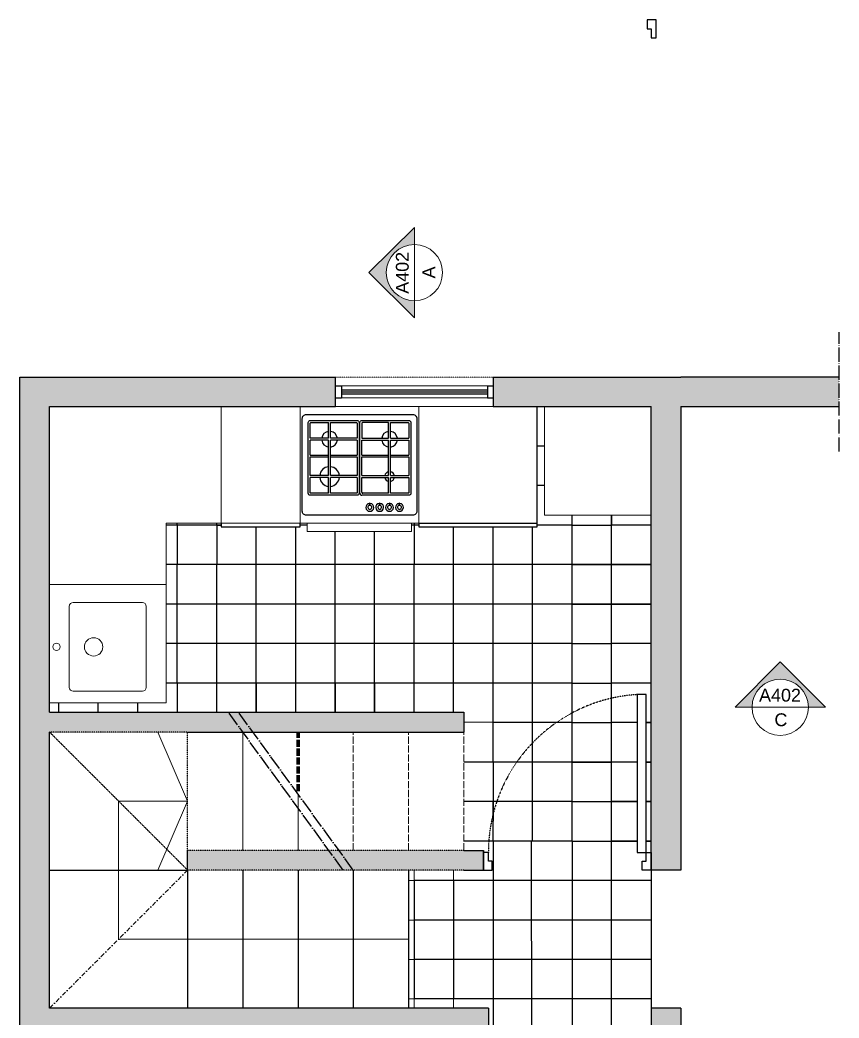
# Model space of a CAD drawing. Header units: millimetres. Extents: x 1189 to 4193, y -188 to 4789.
# Drawn here: x 2938 to 3353, y 1505 to 2010 of the extents above; entities that cross this region are included whole.
import ezdxf

# ---------------------------------------------------------------- set-up
doc = ezdxf.new("R2010")
doc.units = ezdxf.units.MM
doc.header["$LTSCALE"] = 0.3
for name, pattern in [('ACAD_ISO02W100', [15, 12, -3]), ('ACAD_ISO04W100', [30, 24, -3, 0, -3]), ('DASHDOT', [1, 0.5, -0.25, 0, -0.25]), ('HIDDEN', [0.375, 0.25, -0.125])]:
    doc.linetypes.add(name, pattern=pattern)
for name, color, linetype, lineweight in [('A-ANNO-DIMS_Num_Penna__3', 3, 'Continuous', 18), ('A-ANNO-TEXT_Num_Penna__3', 3, 'Continuous', 18), ('A-DOOR-FULL', 4, 'Continuous', 25), ('A-FLOR-OVHD', 3, 'HIDDEN', 18), ('A-FLOR-STRS', 4, 'Continuous', 25), ('A-FURN', 7, 'Continuous', 18), ('A-GLAZ-FULL', 4, 'Continuous', 25), ('A-WALL-FULL-EXTR', 7, 'Continuous', 35), ('ACCESSORI - furniture', 6, 'Continuous', 9), ('VITI', 1, 'Continuous', 18)]:
    doc.layers.add(name, color=color, linetype=linetype, lineweight=lineweight)
doc.layers.add('Layer1', color=1, linetype='Continuous')
doc.layers.add('mura', color=5, linetype='Continuous')
doc.styles.add('GENERATED_STYLE_1', font='arial.ttf')

msp = doc.modelspace()

# ---------------------------------------------------------------- hatches: boundary and pattern name
at = {"true_color": 0x939598}
h = msp.add_hatch(color=252, dxfattribs=at)
h.dxf.hatch_style = 1
h.paths.add_polyline_path([(2952.92, 1814.45), (3097.76, 1814.45), (3097.76, 1829.44), (2937.94, 1829.44), (2937.94, 1230.11), (3097.76, 1230.11), (3097.76, 1245.09), (2952.92, 1245.09)])
h = msp.add_hatch(color=252, dxfattribs=at)
h.dxf.hatch_style = 1
h.paths.add_polyline_path([(3352.76, 1829.44), (3272.57, 1829.44), (3257.58, 1829.44), (3177.67, 1829.44), (3177.67, 1814.45), (3257.58, 1814.45), (3257.58, 1759.45), (3257.58, 1754.45), (3257.58, 1734.45), (3257.58, 1714.45), (3257.58, 1694.45), (3257.58, 1674.45), (3257.58, 1654.45), (3257.58, 1634.45), (3257.58, 1614.45), (3257.58, 1594.45), (3257.58, 1579.72), (3272.57, 1579.72), (3272.57, 1814.45), (3352.76, 1814.45)])
h = msp.add_hatch(color=252, dxfattribs=at)
h.dxf.hatch_style = 1
h.paths.add_polyline_path([(3022.85, 1659.64), (2952.92, 1659.64), (2952.92, 1649.64), (3022.85, 1649.64)], flags=17)
h = msp.add_hatch(color=252, dxfattribs=at)
h.dxf.hatch_style = 1
h.paths.add_polyline_path([(3162.69, 1659.64), (3022.85, 1659.64), (3022.85, 1649.64), (3162.69, 1649.64)])
h = msp.add_hatch(color=252, dxfattribs=at)
h.dxf.hatch_style = 1
h.paths.add_polyline_path([(3050.81, 1589.71), (3022.85, 1589.71), (3022.85, 1579.72), (3050.81, 1579.72)])
h = msp.add_hatch(color=252, dxfattribs=at)
h.dxf.hatch_style = 1
h.paths.add_polyline_path([(3078.78, 1589.71), (3050.81, 1589.71), (3050.81, 1579.72), (3078.78, 1579.72)])
h = msp.add_hatch(color=252, dxfattribs=at)
h.dxf.hatch_style = 1
h.paths.add_polyline_path([(3106.75, 1589.71), (3078.78, 1589.71), (3078.78, 1579.72), (3106.75, 1579.72)])
h = msp.add_hatch(color=252, dxfattribs=at)
h.dxf.hatch_style = 1
h.paths.add_polyline_path([(3134.72, 1589.71), (3106.75, 1589.71), (3106.75, 1579.72), (3134.72, 1579.72)])
h = msp.add_hatch(color=252, dxfattribs=at)
h.dxf.hatch_style = 1
h.paths.add_polyline_path([(3134.72, 1589.71), (3134.72, 1579.72), (3162.69, 1579.72), (3172.68, 1579.72), (3172.68, 1588.71), (3172.68, 1589.71), (3162.69, 1589.71)])
h = msp.add_hatch(color=252, dxfattribs=at)
h.dxf.hatch_style = 1
h.paths.add_polyline_path([(3175.17, 1509.8), (2952.92, 1509.8), (2952.92, 1499.8), (3175.17, 1499.8), (3175.17, 1501.34)])
h = msp.add_hatch(color=252, dxfattribs=at)
h.dxf.hatch_style = 1
h.paths.add_polyline_path([(3352.69, 1245.09), (3272.56, 1245.09), (3272.56, 1509.8), (3257.58, 1509.8), (3257.58, 1364.96), (3257.58, 1354.45), (3257.58, 1245.09), (3177.67, 1245.09), (3177.67, 1230.11), (3257.58, 1230.11), (3272.57, 1230.11), (3352.69, 1230.11)])
at = {"layer": 'A-ANNO-DIMS_Num_Penna__3', "linetype": 'Continuous', "lineweight": 18}
for points in [[(3137.72, 1859.44), (3137.72, 1868.08, -1), (3137.72, 1896.58), (3137.72, 1905.22), (3114.69, 1882.33)], [(3300.07, 1662.17), (3308.71, 1662.17, -1), (3337.21, 1662.17), (3345.85, 1662.17), (3322.96, 1685.2)]]:
    msp.add_hatch(color=3, dxfattribs=at).paths.add_polyline_path(points)

# ---------------------------------------------------------------- linework, layer by layer
at = {"linetype": 'Continuous'}
for p, q in [((3199.92, 1755.45), (3199.92, 1814.45)), ((3139.92, 1755.45), (3199.92, 1755.45))]:
    msp.add_line(p, q, dxfattribs=at)
for p, q in [((3108.72, 1797.46), (3108.72, 1789.96)), ((3111.12, 1789.96), (3111.12, 1797.46)), ((3084.92, 1789.96), (3094.22, 1789.96)), ((3095.22, 1789.96), (3108.72, 1789.96)), ((3084.92, 1788.96), (3094.22, 1788.96)), ((3095.22, 1788.96), (3108.72, 1788.96)), ((3108.72, 1788.96), (3108.72, 1779.57)), ((3111.12, 1779.57), (3111.12, 1788.96)), ((3111.12, 1771.07), (3111.12, 1778.57)), ((3124.62, 1770.57), (3111.62, 1770.57)), ((3114.87, 1765.43), (3114.87, 1764.4)), ((3115.37, 1764.4), (3115.37, 1765.43)), ((3119.87, 1765.43), (3119.87, 1764.4)), ((3120.37, 1764.4), (3120.37, 1765.43)), ((3124.87, 1765.43), (3124.87, 1764.4)), ((3125.37, 1764.4), (3125.37, 1765.43)), ((3129.87, 1765.43), (3129.87, 1764.4)), ((3130.37, 1764.4), (3130.37, 1765.43)), ((3039.92, 1755.45), (3039.92, 1753.65)), ((3079.92, 1753.65), (3079.92, 1755.45)), ((3139.92, 1755.45), (3139.92, 1753.65)), ((3199.92, 1753.65), (3199.92, 1755.45)), ((3039.92, 1753.65), (3079.92, 1753.65)), ((3139.92, 1753.65), (3199.92, 1753.65)), ((3257.58, 1579.72), (3257.58, 1579.72)), ((3257.58, 1579.72), (3257.58, 1579.72))]:
    msp.add_line(p, q)
for points in [[(3257.58, 2001.31), (3260.08, 2001.31), (3260.08, 2010.3), (3255.58, 2010.3), (3255.58, 2005.81), (3257.58, 2005.81), (3257.58, 2001.31)], [(3094.22, 1798.46), (3094.22, 1806.46)], [(3095.22, 1798.46), (3095.22, 1806.46)], [(3124.62, 1798.46), (3124.62, 1806.46)], [(3125.62, 1798.46), (3125.62, 1806.46)], [(3094.22, 1798.46), (3084.92, 1798.46)], [(3084.92, 1789.96), (3084.92, 1797.46)], [(3094.22, 1797.46), (3084.92, 1797.46)], [(3094.22, 1779.57), (3094.22, 1797.46)], [(3108.72, 1798.46), (3095.22, 1798.46)], [(3095.22, 1779.57), (3095.22, 1797.46)], [(3108.72, 1797.46), (3095.22, 1797.46)], [(3111.12, 1798.46), (3124.62, 1798.46)], [(3111.12, 1797.46), (3124.62, 1797.46)], [(3124.62, 1779.57), (3124.62, 1797.46)], [(3125.62, 1798.46), (3134.92, 1798.46)], [(3125.62, 1779.57), (3125.62, 1797.46)], [(3125.62, 1797.46), (3134.92, 1797.46)], [(3134.92, 1797.46), (3134.92, 1789.96)], [(3111.12, 1789.96), (3124.62, 1789.96)], [(3125.62, 1789.96), (3134.92, 1789.96)], [(3084.92, 1779.57), (3084.92, 1788.96)], [(3111.12, 1788.96), (3124.62, 1788.96)], [(3125.62, 1788.96), (3134.92, 1788.96)], [(3134.92, 1788.96), (3134.92, 1779.57)], [(3094.22, 1779.57), (3084.92, 1779.57)], [(3108.72, 1779.57), (3095.22, 1779.57)], [(3111.12, 1779.57), (3124.62, 1779.57)], [(3125.62, 1779.57), (3134.92, 1779.57)], [(3094.22, 1778.57), (3084.92, 1778.57)], [(3094.22, 1770.57), (3094.22, 1778.57)], [(3095.22, 1770.57), (3095.22, 1778.57)], [(3108.72, 1778.57), (3095.22, 1778.57)], [(3111.12, 1778.57), (3124.62, 1778.57)], [(3124.62, 1770.57), (3124.62, 1778.57)], [(3125.62, 1770.57), (3125.62, 1778.57)], [(3125.62, 1778.57), (3134.92, 1778.57)], [(3175.17, 1588.71), (3172.68, 1588.71), (3172.68, 1579.72), (3177.17, 1579.72), (3177.17, 1584.21), (3175.17, 1584.21), (3175.17, 1588.71)], [(3255.09, 1588.71), (3257.58, 1588.71), (3257.58, 1579.72), (3253.09, 1579.72), (3253.09, 1584.21), (3255.09, 1584.21), (3255.09, 1588.71)]]:
    msp.add_lwpolyline(points)
msp.add_lwpolyline([(3082.92, 1810.46), (3136.92, 1810.46, -0.414214), (3138.92, 1808.46), (3138.92, 1761.46, -0.414214), (3136.92, 1759.46), (3082.92, 1759.46, -0.414214), (3080.92, 1761.46), (3080.92, 1808.46, -0.414214)], format="xyb", close=True)
for points in [[(3108.72, 1807.46, -0.414214), (3109.72, 1806.46), (3109.72, 1770.57, -0.414214), (3108.72, 1769.57), (3084.92, 1769.57, -0.414214), (3083.92, 1770.57), (3083.92, 1806.46, -0.414214), (3084.92, 1807.46), (3108.72, 1807.46)], [(3084.92, 1798.46), (3084.92, 1805.96, -0.414214), (3085.42, 1806.46), (3094.22, 1806.46)], [(3095.22, 1806.46), (3108.22, 1806.46, -0.414214), (3108.72, 1805.96), (3108.72, 1798.46)], [(3110.12, 1770.57), (3110.12, 1806.46, -0.414214), (3111.12, 1807.46), (3134.92, 1807.46, -0.414214), (3135.92, 1806.46), (3135.92, 1770.57, -0.414214), (3134.92, 1769.57), (3111.12, 1769.57)], [(3124.62, 1806.46), (3111.62, 1806.46, 0.414214), (3111.12, 1805.96), (3111.12, 1798.46)], [(3125.62, 1806.46), (3134.42, 1806.46, -0.414214), (3134.92, 1805.96), (3134.92, 1798.46)], [(3094.22, 1770.57), (3085.42, 1770.57, -0.414214), (3084.92, 1771.07), (3084.92, 1778.57)], [(3108.72, 1778.57), (3108.72, 1771.07, -0.414214), (3108.22, 1770.57), (3095.22, 1770.57)], [(3134.92, 1778.57), (3134.92, 1771.07, -0.414214), (3134.42, 1770.57), (3125.62, 1770.57)]]:
    msp.add_lwpolyline(points, format="xyb")
for centre, radius, start, end in [((3094.72, 1797.96), 4, 97.1808, 172.8192), ((3094.72, 1797.96), 4, 7.1808, 82.8192), ((3125.12, 1797.96), 4, 97.1808, 172.8192), ((3125.12, 1797.96), 4, 7.1808, 82.8192), ((3094.72, 1797.96), 4, 187.1808, 262.8192), ((3094.72, 1797.96), 4, 277.1808, 352.8192), ((3125.12, 1797.96), 4, 187.1808, 262.8192), ((3125.12, 1797.96), 4, 277.1808, 352.8192), ((3094.72, 1779.07), 5, 95.7392, 174.2608), ((3094.72, 1779.07), 5, 5.7392, 84.2608), ((3125.12, 1779.07), 2.5, 101.537, 168.463), ((3125.12, 1779.07), 2.5, 11.537, 78.463), ((3094.72, 1779.07), 5, 185.7392, 264.2608), ((3094.72, 1779.07), 5, 275.7392, 354.2608), ((3125.12, 1779.07), 2.5, 191.537, 258.463), ((3125.12, 1779.07), 2.5, 281.537, 348.463), ((3111.12, 1770.57), 1, 180, 270), ((3111.62, 1771.07), 0.5, 180, 270), ((3115.12, 1763.44), 2, 97.1808, 82.8192), ((3115.12, 1763.44), 1, 104.4775, 75.5225), ((3120.12, 1763.44), 2, 97.1808, 82.8192), ((3120.12, 1763.44), 1, 104.4775, 75.5225), ((3125.12, 1763.44), 2, 97.1808, 82.8192), ((3125.12, 1763.44), 1, 104.4775, 75.5225), ((3130.12, 1763.44), 2, 97.1808, 82.8192), ((3130.12, 1763.44), 1, 104.4775, 75.5225)]:
    msp.add_arc(centre, radius, start, end)
for points in [[(3115.37, 1765.43), (3115.37, 1765.6), (3114.87, 1765.6), (3114.87, 1765.43)], [(3120.37, 1765.43), (3120.37, 1765.6), (3119.87, 1765.6), (3119.87, 1765.43)], [(3125.37, 1765.43), (3125.37, 1765.6), (3124.87, 1765.6), (3124.87, 1765.43)], [(3130.37, 1765.43), (3130.37, 1765.6), (3129.87, 1765.6), (3129.87, 1765.43)]]:
    msp.add_open_spline(points, degree=3)
at = {"layer": 'A-ANNO-DIMS_Num_Penna__3', "color": 3, "linetype": 'Continuous', "lineweight": 18}
for p, q in [((3137.72, 1905.22), (3114.69, 1882.33)), ((3137.72, 1896.58), (3137.72, 1905.22)), ((3137.72, 1868.08), (3137.72, 1896.58)), ((3137.72, 1859.44), (3114.69, 1882.33)), ((3137.72, 1868.08), (3137.72, 1859.44)), ((3300.07, 1662.17), (3322.96, 1685.2)), ((3345.85, 1662.17), (3322.96, 1685.2)), ((3308.71, 1662.17), (3300.07, 1662.17)), ((3308.71, 1662.17), (3337.21, 1662.17)), ((3337.21, 1662.17), (3345.85, 1662.17))]:
    msp.add_line(p, q, dxfattribs=at)
for centre in [(3137.72, 1882.33), (3322.96, 1662.17)]:
    msp.add_circle(centre, 14.25, dxfattribs=at)
at = {"layer": 'A-DOOR-FULL'}
msp.add_lwpolyline([(3250.59, 1668.62), (3250.59, 1588.71), (3255.09, 1588.71), (3255.09, 1668.62), (3250.59, 1668.62)], dxfattribs=at)
at = {"layer": 'A-DOOR-FULL', "linetype": 'HIDDEN'}
msp.add_arc((3255.32, 1588.62), 80.14, 93.3811, 179.9341, dxfattribs=at)
at = {"layer": 'A-FLOR-OVHD'}
msp.add_line((3097.76, 1829.44), (3177.67, 1829.44), dxfattribs=at)
at = {"layer": 'A-FLOR-OVHD', "linetype": 'ByBlock'}
for p, q in [((3097.76, 1814.45), (3177.67, 1814.45)), ((3050.81, 1589.71), (3050.81, 1649.64)), ((3078.78, 1589.71), (3078.78, 1618.2)), ((2987.89, 1544.76), (2987.89, 1614.68)), ((2987.89, 1614.68), (3022.85, 1614.68)), ((3134.72, 1544.76), (2987.89, 1544.76))]:
    msp.add_line(p, q, dxfattribs=at)
at = {"layer": 'A-FLOR-OVHD', "linetype": 'ACAD_ISO02W100', "lineweight": 100}
msp.add_line((3078.78, 1619.68), (3078.78, 1649.64), dxfattribs=at)
at = {"layer": 'A-FLOR-OVHD', "linetype": 'ACAD_ISO02W100'}
for p, q in [((3106.75, 1589.71), (3106.75, 1649.64)), ((3134.72, 1589.71), (3134.72, 1649.64)), ((3162.69, 1589.71), (3162.69, 1649.64))]:
    msp.add_line(p, q, dxfattribs=at)
at = {"layer": 'A-FLOR-OVHD', "linetype": 'ByBlock'}
for points in [[(3022.85, 1614.68), (3007.74, 1649.64)], [(3022.85, 1614.68), (3007.74, 1579.72)]]:
    msp.add_lwpolyline(points, dxfattribs=at)
at = {"layer": 'A-FLOR-STRS', "linetype": 'ACAD_ISO04W100'}
for p, q in [((3101.63, 1579.72), (3043.55, 1659.64)), ((3106.75, 1579.72), (3048.67, 1659.64))]:
    msp.add_line(p, q, dxfattribs=at)
at = {"layer": 'A-FLOR-STRS', "linetype": 'HIDDEN', "ltscale": 0.001}
for q in [(2952.92, 1649.64), (3022.85, 1649.64)]:
    msp.add_line((3022.85, 1579.72), q, dxfattribs=at)
at = {"layer": 'A-FLOR-STRS'}
for p, q in [((2952.92, 1579.72), (3022.85, 1579.72)), ((3022.85, 1579.72), (3022.85, 1509.8)), ((3050.81, 1579.72), (3050.81, 1509.8)), ((3078.78, 1579.72), (3078.78, 1509.8)), ((3106.75, 1579.72), (3106.75, 1509.8)), ((3134.72, 1579.72), (3134.72, 1509.8)), ((3134.72, 1509.8), (2952.92, 1509.8))]:
    msp.add_line(p, q, dxfattribs=at)
at = {"layer": 'A-FLOR-STRS', "linetype": 'DASHDOT', "ltscale": 15}
msp.add_line((3022.85, 1579.72), (2952.92, 1509.8), dxfattribs=at)
at = {"layer": 'A-FURN'}
for p, q in [((3039.92, 1814.45), (3039.92, 1755.45)), ((3079.92, 1814.45), (3079.92, 1755.45)), ((3139.92, 1814.45), (3139.92, 1755.45)), ((3203.58, 1814.45), (3257.58, 1814.45)), ((3203.58, 1759.45), (3203.58, 1814.45)), ((3257.58, 1814.45), (3257.58, 1759.45)), ((3257.58, 1759.45), (3203.58, 1759.45)), ((3011.92, 1755.45), (3039.92, 1755.45)), ((3011.92, 1755.45), (3011.92, 1718.45)), ((3039.92, 1755.45), (3079.92, 1755.45)), ((3079.92, 1755.45), (3139.92, 1755.45)), ((3083.43, 1755.45), (3083.43, 1751.23)), ((3136.29, 1751.23), (3136.29, 1755.45)), ((3083.43, 1751.23), (3136.29, 1751.23)), ((2952.92, 1724.45), (3011.92, 1724.45)), ((2999.92, 1715.29), (2964.92, 1715.29)), ((3011.92, 1718.45), (3011.92, 1664.45)), ((2962.92, 1713.29), (2962.92, 1672.29)), ((3001.92, 1672.29), (3001.92, 1713.29)), ((2964.92, 1670.29), (2999.92, 1670.29)), ((2952.92, 1664.45), (3011.92, 1664.45))]:
    msp.add_line(p, q, dxfattribs=at)
for centre, radius in [((2956.42, 1692.79), 1.83), ((2975.24, 1692.79), 4.65)]:
    msp.add_circle(centre, radius, dxfattribs=at)
for centre, start, end in [((2964.92, 1713.29), 90, 180), ((2999.92, 1713.29), 0, 90), ((2964.92, 1672.29), 180, 270), ((2999.92, 1672.29), 270, 0)]:
    msp.add_arc(centre, 2, start, end, dxfattribs=at)
at = {"layer": 'A-GLAZ-FULL'}
for p, q in [((3097.76, 1824.94), (3100.76, 1824.94)), ((3174.68, 1824.94), (3177.67, 1824.94)), ((3100.76, 1822.95), (3174.68, 1822.95)), ((3100.76, 1821.95), (3174.68, 1821.95)), ((3100.76, 1820.95), (3174.68, 1820.95)), ((3097.76, 1818.95), (3100.76, 1818.95)), ((3174.68, 1818.95), (3177.67, 1818.95))]:
    msp.add_line(p, q, dxfattribs=at)
at = {"layer": 'A-GLAZ-FULL', "ltscale": 0.001}
for p, q in [((3100.76, 1824.94), (3100.76, 1818.95)), ((3174.68, 1824.94), (3174.68, 1818.95))]:
    msp.add_line(p, q, dxfattribs=at)
at = {"layer": 'A-WALL-FULL-EXTR'}
msp.add_line((3172.68, 1589.71), (3172.68, 1588.71), dxfattribs=at)
at = {"layer": 'ACCESSORI - furniture', "linetype": 'Continuous'}
for p, q in [((3100.76, 1824.94), (3174.68, 1824.94)), ((3174.68, 1818.95), (3100.76, 1818.95))]:
    msp.add_line(p, q, dxfattribs=at)
at = {"layer": 'Layer1'}
for p, q in [((3203.58, 1794.45), (3199.92, 1794.45)), ((3203.58, 1774.45), (3199.92, 1774.45)), ((3217.58, 1754.45), (3217.58, 1759.45)), ((3237.58, 1754.45), (3237.58, 1759.45)), ((3237.58, 1759.45), (3237.58, 1754.45)), ((3017.58, 1754.45), (3011.92, 1754.45)), ((3037.58, 1754.45), (3017.58, 1754.45)), ((3017.58, 1754.45), (3017.58, 1734.45)), ((3037.58, 1754.45), (3037.58, 1734.45)), ((3137.58, 1755.45), (3137.58, 1734.45)), ((3217.58, 1754.45), (3199.92, 1754.45)), ((3217.58, 1754.45), (3237.58, 1754.45)), ((3217.58, 1734.45), (3217.58, 1754.45)), ((3257.58, 1754.45), (3237.58, 1754.45)), ((3057.58, 1734.45), (3057.58, 1753.65)), ((3077.58, 1734.45), (3077.58, 1753.65)), ((3097.58, 1734.45), (3097.58, 1751.23)), ((3117.58, 1734.45), (3117.58, 1751.23)), ((3157.58, 1734.45), (3157.58, 1753.65)), ((3177.58, 1734.45), (3177.58, 1753.65)), ((3197.58, 1734.45), (3197.58, 1753.65)), ((3017.58, 1734.45), (3011.92, 1734.45)), ((3017.58, 1714.45), (3017.58, 1734.45)), ((3037.58, 1734.45), (3017.58, 1734.45)), ((3037.58, 1714.45), (3037.58, 1734.45)), ((3057.58, 1734.45), (3037.58, 1734.45)), ((3057.58, 1714.45), (3057.58, 1734.45)), ((3077.58, 1734.45), (3057.58, 1734.45)), ((3077.58, 1714.45), (3077.58, 1734.45)), ((3097.58, 1734.45), (3077.58, 1734.45)), ((3097.58, 1714.45), (3097.58, 1734.45)), ((3117.58, 1734.45), (3097.58, 1734.45)), ((3117.58, 1714.45), (3117.58, 1734.45)), ((3137.58, 1734.45), (3117.58, 1734.45)), ((3137.58, 1714.45), (3137.58, 1734.45)), ((3157.58, 1734.45), (3137.58, 1734.45)), ((3157.58, 1714.45), (3157.58, 1734.45)), ((3177.58, 1734.45), (3157.58, 1734.45)), ((3177.58, 1714.45), (3177.58, 1734.45)), ((3197.58, 1734.45), (3177.58, 1734.45)), ((3197.58, 1714.45), (3197.58, 1734.45)), ((3217.58, 1734.45), (3197.58, 1734.45)), ((3217.58, 1734.45), (3237.58, 1734.45)), ((3217.58, 1714.45), (3217.58, 1734.45)), ((3237.58, 1734.45), (3217.58, 1734.45)), ((3257.58, 1734.45), (3237.58, 1734.45)), ((3237.58, 1734.45), (3257.58, 1734.45)), ((3017.58, 1714.45), (3011.92, 1714.45)), ((3037.58, 1714.45), (3017.58, 1714.45)), ((3017.58, 1694.45), (3017.58, 1714.45)), ((3057.58, 1714.45), (3037.58, 1714.45)), ((3037.58, 1694.45), (3037.58, 1714.45)), ((3077.58, 1714.45), (3057.58, 1714.45)), ((3057.58, 1694.45), (3057.58, 1714.45)), ((3097.58, 1714.45), (3077.58, 1714.45)), ((3077.58, 1694.45), (3077.58, 1714.45)), ((3117.58, 1714.45), (3097.58, 1714.45)), ((3097.58, 1694.45), (3097.58, 1714.45)), ((3137.58, 1714.45), (3117.58, 1714.45)), ((3117.58, 1694.45), (3117.58, 1714.45)), ((3157.58, 1714.45), (3137.58, 1714.45)), ((3137.58, 1694.45), (3137.58, 1714.45)), ((3157.58, 1694.45), (3157.58, 1714.45)), ((3177.58, 1714.45), (3157.58, 1714.45)), ((3177.58, 1694.45), (3177.58, 1714.45)), ((3197.58, 1714.45), (3177.58, 1714.45)), ((3197.58, 1714.45), (3177.58, 1714.45)), ((3197.58, 1694.45), (3197.58, 1714.45)), ((3217.58, 1714.45), (3197.58, 1714.45)), ((3217.58, 1714.45), (3237.58, 1714.45)), ((3217.58, 1694.45), (3217.58, 1714.45)), ((3237.58, 1714.45), (3217.58, 1714.45)), ((3257.58, 1714.45), (3237.58, 1714.45)), ((3237.58, 1714.45), (3257.58, 1714.45)), ((3017.58, 1694.45), (3011.92, 1694.45)), ((3037.58, 1694.45), (3017.58, 1694.45)), ((3017.58, 1674.45), (3017.58, 1694.45)), ((3057.58, 1694.45), (3037.58, 1694.45)), ((3037.58, 1674.45), (3037.58, 1694.45)), ((3077.58, 1694.45), (3057.58, 1694.45)), ((3057.58, 1674.45), (3057.58, 1694.45)), ((3097.58, 1694.45), (3077.58, 1694.45)), ((3077.58, 1674.45), (3077.58, 1694.45)), ((3117.58, 1694.45), (3097.58, 1694.45)), ((3097.58, 1674.45), (3097.58, 1694.45)), ((3137.58, 1694.45), (3117.58, 1694.45)), ((3117.58, 1674.45), (3117.58, 1694.45)), ((3157.58, 1694.45), (3137.58, 1694.45)), ((3137.58, 1674.45), (3137.58, 1694.45)), ((3157.58, 1674.45), (3157.58, 1694.45)), ((3177.58, 1694.45), (3157.58, 1694.45)), ((3177.58, 1674.45), (3177.58, 1694.45)), ((3197.58, 1694.45), (3177.58, 1694.45)), ((3197.58, 1674.45), (3197.58, 1694.45)), ((3217.58, 1694.45), (3197.58, 1694.45)), ((3217.58, 1694.45), (3237.58, 1694.45)), ((3217.58, 1674.45), (3217.58, 1694.45)), ((3257.58, 1694.45), (3237.58, 1694.45)), ((3017.58, 1674.45), (3011.92, 1674.45)), ((3037.58, 1674.45), (3017.58, 1674.45)), ((3017.58, 1674.45), (3017.58, 1659.63)), ((3057.58, 1674.45), (3037.58, 1674.45)), ((3037.58, 1659.63), (3037.58, 1674.45)), ((3077.58, 1674.45), (3057.58, 1674.45)), ((3057.58, 1659.63), (3057.58, 1674.45)), ((3057.58, 1674.45), (3057.58, 1659.63)), ((3097.58, 1674.45), (3077.58, 1674.45)), ((3077.58, 1659.63), (3077.58, 1674.45)), ((3117.58, 1674.45), (3097.58, 1674.45)), ((3097.58, 1659.63), (3097.58, 1674.45)), ((3097.58, 1674.45), (3097.58, 1659.63)), ((3137.58, 1674.45), (3117.58, 1674.45)), ((3117.58, 1659.63), (3117.58, 1674.45)), ((3117.58, 1674.45), (3117.58, 1659.63)), ((3157.58, 1674.45), (3137.58, 1674.45)), ((3137.58, 1659.63), (3137.58, 1674.45)), ((3157.58, 1659.63), (3157.58, 1674.45)), ((3177.58, 1674.45), (3157.58, 1674.45)), ((3177.58, 1654.45), (3177.58, 1674.45)), ((3197.58, 1674.45), (3177.58, 1674.45)), ((3197.58, 1674.45), (3177.58, 1674.45)), ((3197.58, 1654.45), (3197.58, 1674.45)), ((3217.58, 1674.45), (3197.58, 1674.45)), ((3217.58, 1674.45), (3237.58, 1674.45)), ((3217.58, 1654.45), (3217.58, 1674.45)), ((3257.58, 1674.45), (3237.58, 1674.45)), ((2957.58, 1659.63), (2957.58, 1664.45)), ((2977.58, 1659.63), (2977.58, 1664.45)), ((2997.58, 1659.63), (2997.58, 1664.45)), ((3177.58, 1654.45), (3162.69, 1654.63)), ((3177.58, 1634.45), (3177.58, 1654.45)), ((3197.58, 1654.45), (3177.58, 1654.45)), ((3197.58, 1634.45), (3197.58, 1654.45)), ((3217.58, 1654.45), (3197.58, 1654.45)), ((3217.58, 1654.45), (3237.58, 1654.45)), ((3217.58, 1634.45), (3217.58, 1654.45)), ((3250.59, 1654.45), (3237.58, 1654.45)), ((3257.58, 1654.45), (3255.09, 1654.45)), ((3255.09, 1654.45), (3257.58, 1654.45)), ((3177.58, 1634.45), (3162.69, 1634.45)), ((3197.58, 1634.45), (3177.58, 1634.45)), ((3177.58, 1634.45), (3177.58, 1604.45)), ((3197.58, 1614.45), (3197.58, 1634.45)), ((3217.58, 1634.45), (3197.58, 1634.45)), ((3217.58, 1634.45), (3197.58, 1634.45)), ((3217.58, 1634.45), (3237.58, 1634.45)), ((3217.58, 1614.45), (3217.58, 1634.45)), ((3237.58, 1634.45), (3217.58, 1634.45)), ((3250.59, 1634.45), (3237.58, 1634.45)), ((3257.58, 1634.45), (3255.09, 1634.45)), ((3255.09, 1634.45), (3257.58, 1634.45)), ((3177.58, 1614.45), (3162.69, 1614.45)), ((3177.58, 1594.45), (3177.58, 1614.45)), ((3197.58, 1614.45), (3177.58, 1614.45)), ((3197.58, 1594.45), (3197.58, 1614.45)), ((3217.58, 1614.45), (3197.58, 1614.45)), ((3217.58, 1614.45), (3237.58, 1614.45)), ((3217.58, 1594.45), (3217.58, 1614.45)), ((3237.58, 1614.45), (3250.59, 1614.45)), ((3250.59, 1614.45), (3237.58, 1614.45)), ((3257.58, 1614.45), (3255.09, 1614.45)), ((3255.09, 1614.45), (3257.58, 1614.45)), ((3177.58, 1594.45), (3162.69, 1594.45)), ((3197.58, 1594.45), (3177.58, 1594.45)), ((3177.58, 1594.45), (3177.58, 1574.45)), ((3217.58, 1594.45), (3197.58, 1594.45)), ((3217.58, 1594.45), (3237.58, 1594.45)), ((3217.58, 1594.45), (3217.58, 1574.45)), ((3237.58, 1594.45), (3250.59, 1594.45)), ((3250.59, 1594.45), (3237.58, 1594.45)), ((3257.58, 1594.45), (3255.09, 1594.45)), ((3255.09, 1594.45), (3257.58, 1594.45)), ((3257.58, 1594.45), (3255.09, 1594.45)), ((3257.58, 1579.72), (3257.58, 1574.45)), ((3157.58, 1574.45), (3137.58, 1574.45)), ((3137.58, 1574.45), (3137.58, 1554.45)), ((3177.58, 1574.45), (3157.58, 1574.45)), ((3157.58, 1574.45), (3157.58, 1554.45)), ((3197.58, 1574.45), (3177.58, 1574.45)), ((3177.58, 1574.45), (3177.58, 1554.45)), ((3217.58, 1574.45), (3197.58, 1574.45)), ((3217.58, 1574.45), (3217.58, 1554.45)), ((3237.58, 1574.45), (3217.58, 1574.45)), ((3237.58, 1574.45), (3217.58, 1574.45)), ((3257.58, 1574.45), (3237.58, 1574.45)), ((3257.58, 1574.45), (3237.58, 1574.45)), ((3257.58, 1574.45), (3257.58, 1554.45)), ((3157.58, 1554.45), (3137.58, 1554.45)), ((3157.58, 1554.45), (3137.58, 1554.45)), ((3137.58, 1554.45), (3137.58, 1534.45)), ((3177.58, 1554.45), (3157.58, 1554.45)), ((3157.58, 1554.45), (3157.58, 1534.45)), ((3197.58, 1554.45), (3177.58, 1554.45)), ((3177.58, 1554.45), (3177.58, 1534.45)), ((3217.58, 1554.45), (3197.58, 1554.45)), ((3217.58, 1554.45), (3217.58, 1534.45)), ((3237.58, 1554.45), (3217.58, 1554.45)), ((3217.58, 1554.45), (3217.58, 1534.45)), ((3237.58, 1554.45), (3217.58, 1554.45)), ((3257.58, 1554.45), (3237.58, 1554.45)), ((3257.58, 1554.45), (3237.58, 1554.45)), ((3257.58, 1554.45), (3257.58, 1534.45)), ((3157.58, 1534.45), (3137.58, 1534.45)), ((3137.58, 1534.45), (3137.58, 1514.45)), ((3177.58, 1534.45), (3157.58, 1534.45)), ((3157.58, 1534.45), (3157.58, 1514.45)), ((3197.58, 1534.45), (3177.58, 1534.45)), ((3177.58, 1534.45), (3177.58, 1514.45)), ((3217.58, 1534.45), (3197.58, 1534.45)), ((3217.58, 1534.45), (3197.58, 1534.45)), ((3217.58, 1534.45), (3217.58, 1514.45)), ((3237.58, 1534.45), (3217.58, 1534.45)), ((3217.58, 1534.45), (3217.58, 1514.45)), ((3237.58, 1534.45), (3217.58, 1534.45)), ((3257.58, 1534.45), (3237.58, 1534.45)), ((3257.58, 1534.45), (3237.58, 1534.45)), ((3257.58, 1534.45), (3257.58, 1514.45)), ((3157.58, 1514.45), (3137.58, 1514.45)), ((3177.58, 1514.45), (3157.58, 1514.45)), ((3197.58, 1514.45), (3177.58, 1514.45)), ((3177.58, 1514.45), (3177.58, 1494.45)), ((3217.58, 1514.45), (3197.58, 1514.45)), ((3217.58, 1514.45), (3197.58, 1514.45)), ((3217.58, 1514.45), (3217.58, 1494.45)), ((3237.58, 1514.45), (3217.58, 1514.45)), ((3217.58, 1514.45), (3217.58, 1494.45)), ((3237.58, 1514.45), (3217.58, 1514.45)), ((3257.58, 1514.45), (3237.58, 1514.45)), ((3257.58, 1514.45), (3237.58, 1514.45)), ((3257.58, 1514.45), (3257.58, 1509.8))]:
    msp.add_line(p, q, dxfattribs=at)
at = {"layer": 'Layer1', "linetype": 'Continuous'}
for p, q in [((3017.58, 1754.45), (3017.58, 1755.45)), ((3037.58, 1754.45), (3037.58, 1755.45)), ((3037.58, 1754.45), (3039.92, 1754.45)), ((3039.92, 1754.45), (3037.58, 1754.45)), ((3083.43, 1754.45), (3079.92, 1754.45)), ((3139.92, 1754.45), (3136.29, 1754.45)), ((3237.58, 1254.45), (3237.58, 1754.45)), ((3197.58, 1254.45), (3197.03, 1594.45))]:
    msp.add_line(p, q, dxfattribs=at)
at = {"layer": 'mura', "linetype": 'ACAD_ISO04W100'}
msp.add_line((3352.76, 1791.69), (3352.76, 1852.2), dxfattribs=at)
at = {"layer": 'mura'}
for p, q in [((2937.94, 1230.11), (2937.94, 1829.44)), ((2937.94, 1829.44), (3097.76, 1829.44)), ((3097.76, 1814.45), (3097.76, 1829.44)), ((3177.67, 1829.44), (3177.67, 1814.45)), ((3177.67, 1829.44), (3257.58, 1829.44)), ((3257.58, 1829.44), (3272.57, 1829.44)), ((3352.76, 1829.44), (3272.57, 1829.44)), ((2952.92, 1814.45), (3097.76, 1814.45)), ((2952.92, 1659.64), (2952.92, 1814.45)), ((3177.67, 1814.45), (3257.58, 1814.45)), ((3257.58, 1579.72), (3257.58, 1814.45)), ((3272.57, 1814.45), (3352.76, 1814.45)), ((3272.57, 1814.45), (3272.57, 1579.72)), ((2952.92, 1659.64), (3162.69, 1659.64)), ((3162.69, 1659.64), (3162.69, 1649.64)), ((2952.92, 1509.8), (2952.92, 1649.64)), ((3162.69, 1589.71), (3172.68, 1589.71)), ((3172.68, 1589.71), (3172.68, 1588.71)), ((3162.69, 1579.72), (3172.68, 1579.72)), ((3272.57, 1579.72), (3257.58, 1579.72)), ((3175.17, 1509.8), (2952.92, 1509.8)), ((3175.17, 1509.8), (3175.17, 1499.8)), ((3257.58, 1509.8), (3257.58, 1245.09)), ((3272.56, 1509.8), (3257.58, 1509.8)), ((3272.56, 1509.8), (3272.56, 1245.09))]:
    msp.add_line(p, q, dxfattribs=at)
at = {"layer": 'mura', "linetype": 'HIDDEN', "ltscale": 0.001}
for p, q in [((3022.85, 1649.64), (2952.92, 1649.64)), ((3162.69, 1589.71), (3022.85, 1589.71)), ((3162.69, 1579.72), (3022.85, 1579.72))]:
    msp.add_line(p, q, dxfattribs=at)
at = {"layer": 'mura', "linetype": 'ByBlock'}
msp.add_line((3022.85, 1649.64), (3162.69, 1649.64), dxfattribs=at)
at = {"layer": 'mura', "linetype": 'Continuous'}
for p, q in [((3022.85, 1579.72), (3022.85, 1589.71)), ((3172.68, 1579.72), (3172.68, 1588.71))]:
    msp.add_line(p, q, dxfattribs=at)
at = {"layer": 'VITI'}
for p, q in [((3137.58, 1574.45), (3137.58, 1579.72)), ((3157.58, 1574.45), (3157.58, 1579.72)), ((3137.58, 1574.45), (3134.72, 1574.45)), ((3137.58, 1554.45), (3134.72, 1554.45)), ((3137.58, 1534.45), (3134.72, 1534.45)), ((3137.58, 1514.45), (3134.72, 1514.45)), ((3137.58, 1514.45), (3137.58, 1509.8)), ((3157.58, 1514.45), (3157.58, 1509.8))]:
    msp.add_line(p, q, dxfattribs=at)

# ---------------------------------------------------------------- texts
at = {"layer": 'A-ANNO-TEXT_Num_Penna__3', "color": 3, "linetype": 'Continuous', "lineweight": 18, "char_height": 6.5, "attachment_point": 1, "rotation": 90, "style": 'GENERATED_STYLE_1'}
for s, insert in [('\\A1;A402', (3128.32, 1871.63)), ('\\A1;A', (3141.73, 1879.4))]:
    msp.add_mtext(s, dxfattribs=dict(at, insert=insert))
at = {"layer": 'A-ANNO-TEXT_Num_Penna__3', "color": 3, "linetype": 'Continuous', "lineweight": 18, "char_height": 6.5, "attachment_point": 1, "style": 'GENERATED_STYLE_1'}
for s, insert in [('\\A1;A402', (3312.26, 1671.57)), ('\\A1;C', (3320.04, 1659.13))]:
    msp.add_mtext(s, dxfattribs=dict(at, insert=insert))

doc.saveas('drawing.dxf')
